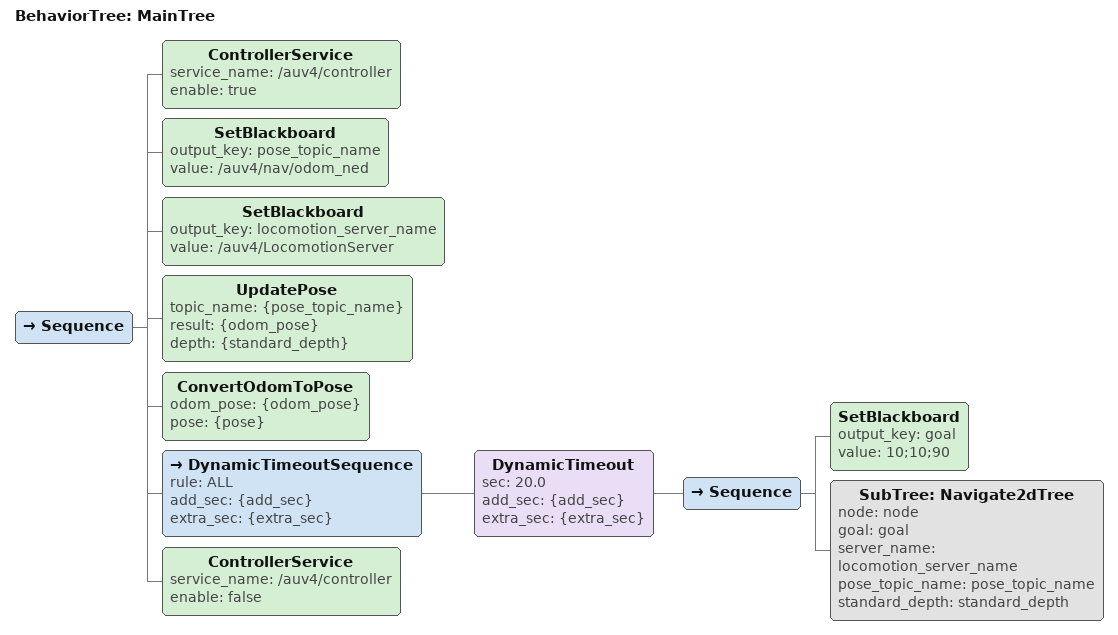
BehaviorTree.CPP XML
<root main_tree_to_execute="MainTree">
  <include ros_pkg="bt_mission_planner" path="behavior_trees/navigate2d.xml"/>

  <BehaviorTree ID="MainTree">
    <Sequence>
      <ControllerService service_name="/auv4/controller" enable="true"/>

      <SetBlackboard output_key="pose_topic_name" value="/auv4/nav/odom_ned"/>
      <SetBlackboard output_key="locomotion_server_name" value="/auv4/LocomotionServer" />

      <UpdatePose topic_name="{pose_topic_name}" result="{odom_pose}" depth="{standard_depth}"/>
      <ConvertOdomToPose odom_pose="{odom_pose}" pose="{pose}" />

      <DynamicTimeoutSequence rule="ALL" add_sec="{add_sec}" extra_sec="{extra_sec}">

        <DynamicTimeout sec="20.0" add_sec="{add_sec}" extra_sec="{extra_sec}">
            <Sequence>
                <SetBlackboard output_key="goal" value="10;10;90" />
                <SubTree ID="Navigate2dTree" node="node" goal="goal" server_name="locomotion_server_name" pose_topic_name="pose_topic_name" standard_depth="standard_depth" />
            </Sequence>
        </DynamicTimeout>

      </DynamicTimeoutSequence>

      <ControllerService service_name="/auv4/controller" enable="false" />
    </Sequence>
  </BehaviorTree>

</root>
